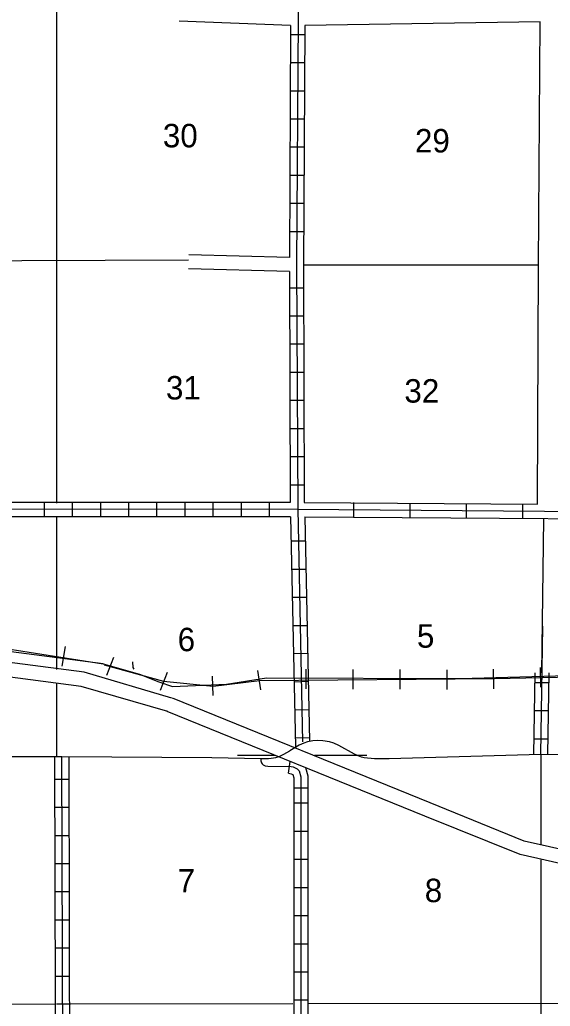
# Model space of a CAD drawing. Extents: x 1375158 to 1907859, y 15619447 to 16161288.
# Drawn here: x 1631034 to 1642342, y 16070649 to 16091681 of the extents above; entities that cross this region are included whole.
import ezdxf

# ---------------------------------------------------------------- set-up
doc = ezdxf.new("R2010")
doc.units = 0
for name, color, linetype in [('L11', 7, 'Continuous'), ('L13', 7, 'Continuous'), ('L14', 7, 'Continuous'), ('L15', 7, 'Continuous'), ('L3', 7, 'Continuous'), ('L4', 7, 'Continuous'), ('L8', 7, 'Continuous'), ('L9', 7, 'Continuous')]:
    doc.layers.add(name, color=color, linetype=linetype)

msp = doc.modelspace()

# ---------------------------------------------------------------- linework, layer by layer
at = {"layer": 'L11'}
for points in [[(1636808, 16091560), (1634429, 16091653)], [(1642125, 16091635), (1637108, 16091560)], [(1642091, 16086451), (1642125, 16091635)], [(1636783, 16086610), (1634635, 16086668)], [(1636783, 16086310), (1634633, 16086369)], [(1642067, 16081351), (1642092, 16086451)]]:
    msp.add_lwpolyline(points, dxfattribs=at)
at = {"layer": 'L13'}
msp.add_line((1642142, 16076018), (1642142, 16074101), dxfattribs=at)
for points in [[(1631817, 16092004), (1631817, 16081376)], [(1625747, 16086526), (1634634, 16086565)], [(1642092, 16086451), (1637083, 16086451)], [(1631817, 16081076), (1631817, 16077826)], [(1642200, 16081043), (1642152, 16077755)], [(1631817, 16077526), (1631817, 16075976)], [(1635675, 16076001), (1636475, 16076001)], [(1637317, 16076001), (1638433, 16076001)], [(1642142, 16073768), (1642150, 16065564)], [(1621534, 16070685), (1631800, 16070701)], [(1632109, 16070701), (1636858, 16070710)], [(1637192, 16070710), (1647251, 16070718)]]:
    msp.add_lwpolyline(points, dxfattribs=at)
at = {"layer": 'L15'}
for p, q in [((1632000, 16078318), (1631934, 16077901)), ((1632892, 16077710), (1633042, 16078093)), ((1632831, 16077926), (1634100, 16077581)), ((1634034, 16077385), (1634184, 16077768)), ((1635158, 16077276), (1635142, 16077685)), ((1636175, 16077393), (1636108, 16077810)), ((1637142, 16077418), (1637142, 16077835)), ((1638142, 16077410), (1638142, 16077826)), ((1639142, 16077410), (1639142, 16077826)), ((1640142, 16077401), (1640142, 16077818)), ((1641142, 16077418), (1641133, 16077835)), ((1641155, 16077635), (1645136, 16077731)), ((1642142, 16077451), (1642133, 16077868)), ((1634100, 16077581), (1635154, 16077474)), ((1635154, 16077474), (1636143, 16077592)), ((1636143, 16077592), (1641155, 16077635))]:
    msp.add_line(p, q, dxfattribs=at)
for points in [[(1605068, 16082043), (1606426, 16081410), (1607751, 16080935), (1608809, 16080768), (1618709, 16079601), (1629017, 16078543), (1632809, 16077951)], [(1632809, 16077951), (1624850, 16078985), (1618709, 16079601), (1608809, 16080768), (1607751, 16080935), (1606426, 16081410), (1605068, 16082043)], [(1632809, 16077951), (1633584, 16077726), (1634000, 16077568), (1634292, 16077468)], [(1634292, 16077468), (1635442, 16077518), (1636292, 16077651), (1640425, 16077635), (1645508, 16077776), (1648600, 16077718), (1652550, 16077518), (1660949, 16077035)]]:
    msp.add_lwpolyline(points, dxfattribs=at)
at = {"layer": 'L3'}
for points in [[(1634275, 16077218), (1632409, 16077768), (1624684, 16078776), (1621267, 16078851), (1618059, 16078826)], [(1634192, 16076935), (1632342, 16077468), (1624667, 16078476), (1621267, 16078551), (1618009, 16078526)], [(1633475, 16077835), (1633450, 16077868), (1633442, 16077993)], [(1648442, 16073670), (1644575, 16073651), (1643883, 16073701), (1641783, 16074168), (1639783, 16074985), (1634292, 16077218)], [(1649231, 16073373), (1644558, 16073351), (1643833, 16073401), (1641700, 16073885), (1639667, 16074701), (1634175, 16076935)]]:
    msp.add_lwpolyline(points, dxfattribs=at)
at = {"layer": 'L4'}
for points in [[(1647093, 16075968), (1642142, 16076018), (1638908, 16075926), (1638598, 16075922), (1638374, 16075948), (1638320, 16075962), (1638247, 16075989), (1638168, 16076025), (1637833, 16076210), (1637732, 16076255), (1637640, 16076283), (1637495, 16076309), (1637386, 16076313), (1637278, 16076304), (1637167, 16076284), (1637088, 16076260), (1636988, 16076218), (1636791, 16076095)], [(1631934, 16075976), (1635130, 16075951), (1636172, 16075929), (1636334, 16075930), (1636390, 16075935), (1636491, 16075954), (1636565, 16075977), (1636666, 16076020), (1636791, 16076095)], [(1592268, 16075943), (1600276, 16075910), (1607401, 16075901), (1610926, 16075901), (1616034, 16075960), (1621334, 16075976), (1631934, 16075976)], [(1636172, 16075929), (1636175, 16075879), (1636187, 16075836), (1636201, 16075816), (1636223, 16075796), (1636265, 16075775), (1636321, 16075767), (1636822, 16075763), (1636822, 16075763)]]:
    msp.add_lwpolyline(points, dxfattribs=at)
at = {"layer": 'L8'}
for p, q in [((1636817, 16091368), (1637117, 16091368)), ((1636808, 16090768), (1637108, 16090768)), ((1636808, 16090168), (1637108, 16090168)), ((1636800, 16089568), (1637100, 16089568)), ((1636800, 16088968), (1637100, 16088968)), ((1636792, 16088368), (1637092, 16088368)), ((1636792, 16087768), (1637092, 16087768)), ((1636792, 16087168), (1637092, 16087168)), ((1636783, 16085968), (1637083, 16085968)), ((1636792, 16085368), (1637092, 16085368)), ((1636792, 16084768), (1637092, 16084768)), ((1636792, 16084168), (1637092, 16084168)), ((1636800, 16083568), (1637100, 16083568)), ((1636800, 16082968), (1637100, 16082968)), ((1636800, 16082368), (1637100, 16082368)), ((1636808, 16081768), (1637108, 16081768)), ((1631559, 16081093), (1631559, 16081393)), ((1632159, 16081093), (1632159, 16081393)), ((1632759, 16081093), (1632759, 16081393)), ((1633359, 16081093), (1633359, 16081393)), ((1633959, 16081093), (1633959, 16081393)), ((1634558, 16081093), (1634558, 16081393)), ((1635158, 16081093), (1635158, 16081393)), ((1635758, 16081093), (1635758, 16081393)), ((1636358, 16081093), (1636358, 16081393)), ((1636825, 16080568), (1637125, 16080568)), ((1636833, 16079968), (1637133, 16079968)), ((1636850, 16079368), (1637150, 16079368)), ((1636858, 16078768), (1637158, 16078768)), ((1636867, 16078168), (1637167, 16078176)), ((1636883, 16077568), (1637183, 16077576)), ((1642017, 16077551), (1642317, 16077551)), ((1636892, 16076968), (1637192, 16076976)), ((1642008, 16076951), (1642308, 16076951)), ((1636908, 16076368), (1637208, 16076376)), ((1642000, 16076351), (1642300, 16076351)), ((1636761, 16075617), (1636801, 16075867)), ((1632084, 16075485), (1631784, 16075485)), ((1636875, 16075306), (1637173, 16075308)), ((1637175, 16074976), (1636875, 16074976)), ((1632084, 16074885), (1631784, 16074885)), ((1637175, 16074376), (1636875, 16074376)), ((1632092, 16074285), (1631792, 16074285)), ((1632092, 16073685), (1631792, 16073685)), ((1637175, 16073776), (1636875, 16073776)), ((1632092, 16073085), (1631792, 16073085)), ((1637175, 16073176), (1636875, 16073176)), ((1632092, 16072485), (1631792, 16072485)), ((1637175, 16072576), (1636875, 16072576)), ((1632100, 16071885), (1631800, 16071885)), ((1637175, 16071976), (1636875, 16071976)), ((1637175, 16071376), (1636875, 16071376)), ((1632100, 16071285), (1631800, 16071285)), ((1637175, 16070776), (1636875, 16070776)), ((1632117, 16070693), (1631817, 16070693))]:
    msp.add_line(p, q, dxfattribs=at)
for points in [[(1637067, 16107568), (1637025, 16097268), (1636967, 16091710), (1636933, 16086460), (1636958, 16081243), (1637058, 16076285)], [(1637067, 16107568), (1637025, 16097268), (1636967, 16091710), (1636933, 16086460), (1636958, 16081243), (1637058, 16076285)], [(1636808, 16091560), (1636783, 16086610)], [(1637108, 16091560), (1637083, 16086451)], [(1636783, 16086310), (1636800, 16081385)], [(1637083, 16086451), (1637100, 16081385)], [(1636958, 16081243), (1618359, 16081235)], [(1636800, 16081385), (1621384, 16081385)], [(1636808, 16081085), (1621392, 16081085)], [(1636808, 16081085), (1636913, 16076187)], [(1637108, 16081085), (1637211, 16076299)], [(1642142, 16076018), (1642183, 16078751)], [(1641992, 16076018), (1642018, 16077755)], [(1642292, 16076018), (1642318, 16077755)], [(1610834, 16065343), (1621284, 16065376), (1631967, 16065418), (1631934, 16075976)], [(1631809, 16065560), (1631784, 16075976)], [(1632109, 16065528), (1632084, 16075976)], [(1636761, 16075616), (1636818, 16075607), (1636853, 16075590), (1636873, 16075520), (1636875, 16075193)], [(1636785, 16075764), (1636864, 16075752), (1636949, 16075709), (1636987, 16075665), (1637022, 16075541), (1637025, 16075194)], [(1637123, 16075736), (1637172, 16075563), (1637175, 16075195)], [(1637025, 16075476), (1637025, 16068043), (1637308, 16067610), (1637433, 16067285)], [(1636875, 16075193), (1636875, 16068001), (1637175, 16067543), (1637292, 16067235)], [(1637175, 16075193), (1637175, 16068085), (1637442, 16067676), (1637575, 16067335)]]:
    msp.add_lwpolyline(points, dxfattribs=at)
at = {"layer": 'L9'}
for p, q in [((1638158, 16081085), (1638158, 16081385)), ((1639358, 16081076), (1639358, 16081376)), ((1640558, 16081068), (1640558, 16081368)), ((1641758, 16081051), (1641758, 16081351))]:
    msp.add_line(p, q, dxfattribs=at)
for points in [[(1636958, 16081243), (1647475, 16081160)], [(1637100, 16081385), (1642067, 16081351)], [(1637108, 16081085), (1647475, 16081010)]]:
    msp.add_lwpolyline(points, dxfattribs=at)

# ---------------------------------------------------------------- texts
at = {"layer": 'L14'}
for s, p in [('30', (1634084, 16088960)), ('29', (1639458, 16088851)), ('31', (1634150, 16083585)), ('32', (1639233, 16083518)), ('6', (1634400, 16078218)), ('5', (1639500, 16078293)), ('7', (1634400, 16073076)), ('8', (1639667, 16072868))]:
    msp.add_text(s, height=500, dxfattribs=at).set_placement(p)

doc.saveas('drawing.dxf')
